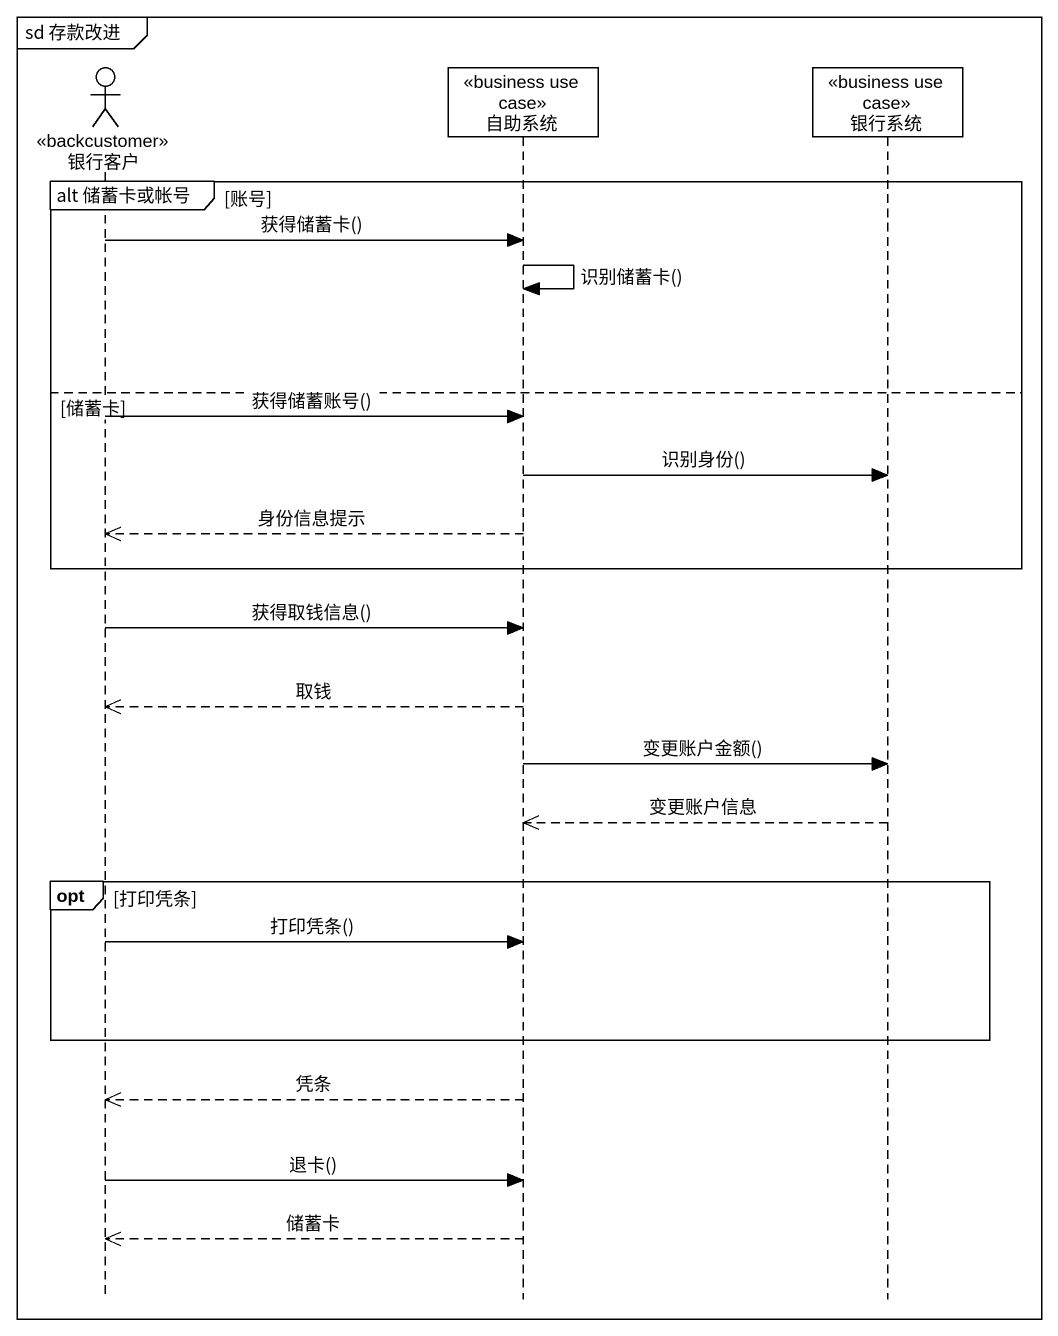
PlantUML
@startuml
mainframe sd 存款改进
hide footbox
actor 银行客户 <<backcustomer>>
participant 自助系统 <<business use case>>
participant 银行系统 <<business use case>>

group alt 储蓄卡或帐号 [账号]
  银行客户 -> 自助系统 : 获得储蓄卡()
  自助系统 -> 自助系统 : 识别储蓄卡()
else 储蓄卡
  银行客户 -> 自助系统 : 获得储蓄账号()
  自助系统 -> 银行系统 : 识别身份()
  自助系统 -->> 银行客户 : 身份信息提示
end
银行客户 -> 自助系统 : 获得取钱信息()
自助系统 -->> 银行客户 : 取钱
自助系统 -> 银行系统 : 变更账户金额()
银行系统 -->> 自助系统 : 变更账户信息
opt 打印凭条
  银行客户 -> 自助系统 : 打印凭条()
end
自助系统 -->> 银行客户 : 凭条
银行客户 -> 自助系统 : 退卡()
自助系统 -->> 银行客户 : 储蓄卡
@enduml
